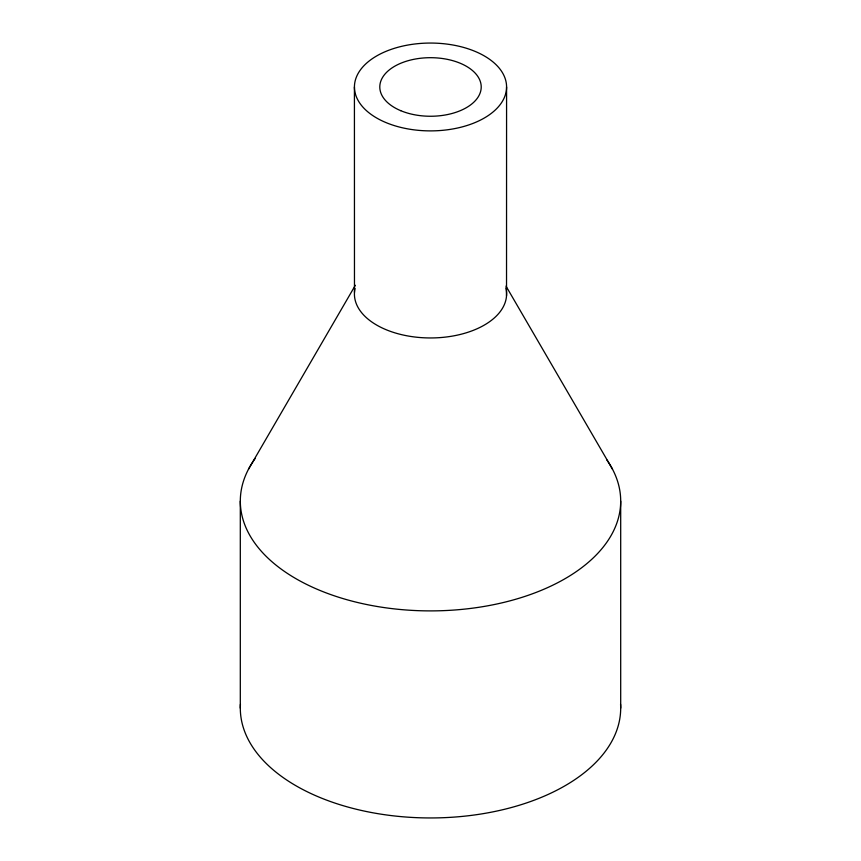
<?xml version="1.0" encoding="UTF-8"?>
<svg xmlns="http://www.w3.org/2000/svg" width="861" height="861" viewBox="0 0 861 861"><rect width="100%" height="100%" fill="white"/><g stroke="black" fill="none" stroke-linecap="round" stroke-linejoin="round"><path stroke-width="1.29" d="M506.526 295.667L506.58 86.972A76.08 43.922 0 0 0 392.465 48.937A76.08 43.922 0 0 0 392.465 125.006A76.08 43.922 0 0 0 506.58 86.972M248.495 469.213L355.345 285.282M506.01 286.132L612.505 469.213M354.42 86.972L354.474 292.385M620.695 501.091L620.695 708.14M240.305 501.091L240.305 708.14M505.837 287.897A76.08 43.922 0 0 1 430.963 337.953A76.08 43.922 0 0 1 355.044 288.424M606.876 459.989A190.195 109.81 0 0 1 429.015 610.89A190.195 109.81 0 0 1 255.265 458.407M620.577 704.363A190.195 109.81 0 0 1 430.5 817.95A190.195 109.81 0 0 1 240.423 704.363M400.742 110.682A50.713 29.285 0 0 0 480.944 89.996A50.713 29.285 0 0 0 409.814 60.238A50.713 29.285 0 0 0 400.742 110.682"/></g></svg>
